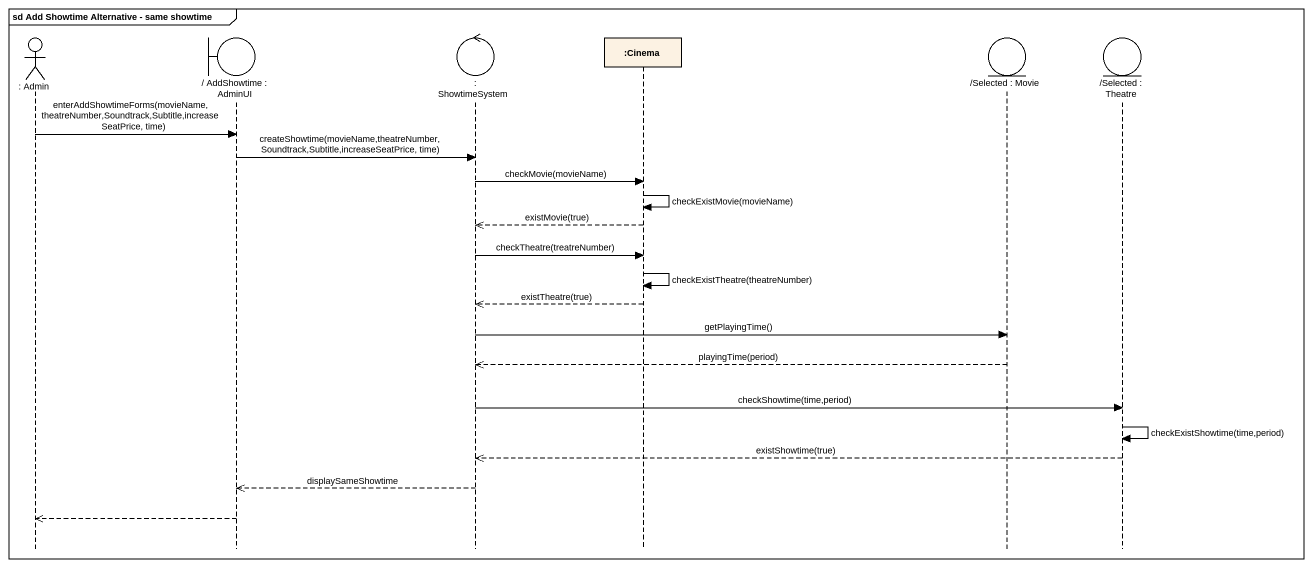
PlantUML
@startuml
mainframe sd Add Showtime Alternative - same showtime
hide footbox
actor ": Admin" as Admin
boundary "/ AddShowtime : AdminUI" as AddShowtime_AdminUI
control ": ShowtimeSystem" as ShowtimeSystem
participant ":Cinema" as Cinema
entity "/Selected : Movie" as Selected_Movie
entity "/Selected : Theatre" as Selected_Theatre

Admin -> AddShowtime_AdminUI : enterAddShowtimeForms(movieName,theatreNumber,Soundtrack,Subtitle,increaseSeatPrice, time)
AddShowtime_AdminUI -> ShowtimeSystem : createShowtime(movieName,theatreNumber,Soundtrack,Subtitle,increaseSeatPrice, time)
ShowtimeSystem -> Cinema : checkMovie(movieName)
Cinema -> Cinema : checkExistMovie(movieName)
Cinema -->> ShowtimeSystem : existMovie(true)
ShowtimeSystem -> Cinema : checkTheatre(treatreNumber)
Cinema -> Cinema : checkExistTheatre(theatreNumber)
Cinema -->> ShowtimeSystem : existTheatre(true)
ShowtimeSystem -> Selected_Movie : getPlayingTime()
Selected_Movie -->> ShowtimeSystem : playingTime(period)
ShowtimeSystem -> Selected_Theatre : checkShowtime(time,period)
Selected_Theatre -> Selected_Theatre : checkExistShowtime(time,period)
Selected_Theatre -->> ShowtimeSystem : existShowtime(true)
ShowtimeSystem -->> AddShowtime_AdminUI : displaySameShowtime
AddShowtime_AdminUI -->> Admin
@enduml
